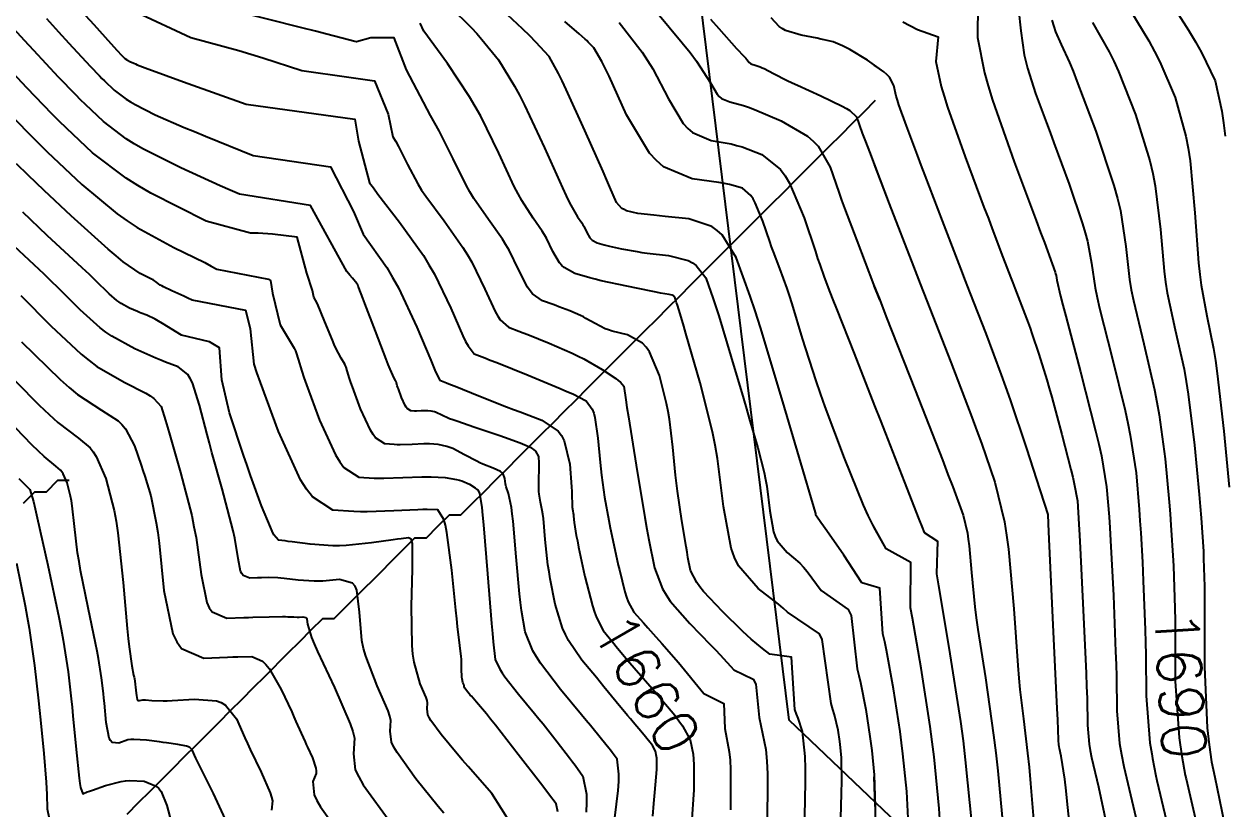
# Model space of a CAD drawing. Header units: metres. Extents: x 837475 to 838479, y 1189012 to 1191015.
# Drawn here: x 837751.1 to 837855.4, y 1190494.5 to 1190562.6 of the extents above; entities that cross this region are included whole.
import ezdxf

# ---------------------------------------------------------------- set-up
doc = ezdxf.new("R2010")
doc.units = ezdxf.units.M
doc.header["$LTSCALE"] = 0.3
for name, color, linetype in [('CORREDORVIA', 70, 'Continuous'), ('COTAS 10', 1, 'Continuous'), ('COTAS INT', 252, 'Continuous'), ('DRENAJE', 5, 'Continuous')]:
    doc.layers.add(name, color=color, linetype=linetype)
doc.styles.get("Standard").update_dxf_attribs({"font": 'simplex.shx'})

msp = doc.modelspace()

# ---------------------------------------------------------------- linework, layer by layer
at = {"layer": 'CORREDORVIA'}
msp.add_lwpolyline([(838157.03, 1190996.19), (838237.17, 1190821.34), (838237, 1190602.88), (838240.03, 1190437.2), (838223.54, 1190366.27), (838212.2, 1190288.92), (838221.4, 1189997.88), (837954.54, 1189509.17), (837751.16, 1189231.38), (837593.19, 1189234.4), (837744.49, 1189686.61), (837750.28, 1189933.97), (837723.62, 1190051.52), (837726.09, 1190134.48), (837885.38, 1190229.43), (837983.18, 1190344.12), (837817.55, 1190502.19), (837798.03, 1190660.17), (837963.57, 1190795.98), (837910.68, 1191000.96)], close=True, dxfattribs=at)
at = {"layer": 'COTAS 10'}
for points in [[(837788.08, 1190564.14), (837789.95, 1190562.29), (837790.42, 1190561.79), (837790.87, 1190561.28), (837792.3, 1190559.49), (837793.69, 1190557.23), (837794.12, 1190556.44), (837794.56, 1190555.58), (837796.29, 1190551.87), (837797.86, 1190548.4), (837798.19, 1190547.69), (837798.48, 1190547.1), (837799.17, 1190545.86), (837799.54, 1190545.34), (837799.63, 1190545.19), (837799.71, 1190545.05), (837799.97, 1190544.51), (837800.24, 1190544.05), (837800.33, 1190543.95), (837800.44, 1190543.86), (837800.86, 1190543.62), (837801.48, 1190543.44), (837801.7, 1190543.38), (837801.94, 1190543.32), (837802.99, 1190543.1), (837804.33, 1190542.86), (837804.76, 1190542.79), (837805.22, 1190542.73), (837807.06, 1190542.51), (837808.78, 1190542.08), (837809.15, 1190541.89), (837809.47, 1190541.66), (837810.29, 1190540.58), (837810.95, 1190538.76), (837811.17, 1190538.06), (837811.42, 1190537.28), (837812.48, 1190533.77), (837813.57, 1190530.09), (837813.83, 1190529.2), (837814.08, 1190528.37), (837814.82, 1190525.83), (837815.37, 1190523.67), (837815.49, 1190523.08), (837815.59, 1190522.49), (837815.85, 1190520.36), (837816.18, 1190518.53), (837816.33, 1190518.11), (837816.51, 1190517.74), (837817.37, 1190516.74), (837818.45, 1190515.8), (837818.77, 1190515.46), (837819.09, 1190515.08), (837820.33, 1190513.44), (837822.65, 1190511.79), (837822.91, 1190511.26), (837823.43, 1190506.64), (837823.58, 1190506.05), (837823.73, 1190505.44), (837824.19, 1190503.11), (837824.55, 1190500.76), (837824.64, 1190500.14), (837824.71, 1190499.53), (837824.92, 1190497.44), (837825.01, 1190494.69), (837825.01, 1190493.66)], [(837753.07, 1190563.09), (837754.12, 1190561.93), (837755.01, 1190560.95), (837756.86, 1190558.94), (837757.66, 1190558.11), (837757.88, 1190557.89), (837758.11, 1190557.67), (837758.94, 1190556.88), (837759.99, 1190556.09), (837760.36, 1190555.85), (837760.77, 1190555.62), (837762.51, 1190554.74), (837765.01, 1190553.64), (837765.9, 1190553.27), (837766.86, 1190552.88), (837771.01, 1190551.21), (837777.71, 1190550.2), (837779.71, 1190546.35), (837780.57, 1190544.38), (837782.6, 1190541.47), (837783.11, 1190540.61), (837783.61, 1190539.72), (837785.21, 1190536.3), (837786.42, 1190533.42), (837786.65, 1190532.86), (837786.85, 1190532.42), (837787.22, 1190531.69), (837787.8, 1190531.46), (837788.13, 1190531.32), (837788.53, 1190531.16), (837790.6, 1190530.33), (837792.99, 1190529.39), (837793.6, 1190529.15), (837794.18, 1190528.93), (837796.06, 1190528.23), (837797.48, 1190527.27), (837797.77, 1190526.88), (837798.01, 1190526.44), (837798.49, 1190524.41), (837798.63, 1190522.44), (837798.66, 1190522.03), (837798.68, 1190521.68), (837798.71, 1190520.93), (837798.71, 1190520.62), (837798.72, 1190520.55), (837798.72, 1190520.5), (837798.76, 1190520.34), (837798.8, 1190520.12), (837798.82, 1190520.02), (837798.83, 1190519.9), (837798.88, 1190519.34), (837799.05, 1190518.21), (837799.15, 1190517.74), (837799.25, 1190517.19), (837799.78, 1190514.76), (837799.81, 1190514.64), (837800.46, 1190512.09), (837800.63, 1190511.55), (837800.8, 1190511.08), (837801.38, 1190509.95), (837801.91, 1190509.31), (837802.05, 1190509.14), (837802.19, 1190508.98), (837802.64, 1190508.42), (837803.39, 1190507.53), (837803.72, 1190507.15), (837804.09, 1190506.72), (837805.85, 1190504.7), (837807.6, 1190502.6), (837807.96, 1190502.11), (837808.27, 1190501.68), (837808.94, 1190500.46), (837809.19, 1190499.23), (837809.22, 1190498.79), (837809.25, 1190498.3), (837809.25, 1190496.14), (837809.07, 1190493.17)], [(837810.72, 1190563.03), (837811.42, 1190562.23), (837812.98, 1190560.48), (837813.64, 1190559.79), (837813.77, 1190559.65), (837813.87, 1190559.52), (837814.08, 1190559.27), (837814.19, 1190559.17), (837814.24, 1190559.15), (837814.3, 1190559.12), (837814.58, 1190559.05), (837815.03, 1190558.9), (837815.2, 1190558.82), (837815.38, 1190558.74), (837816.19, 1190558.32), (837817.37, 1190557.71), (837817.79, 1190557.51), (837818.26, 1190557.29), (837820.28, 1190556.38), (837822.14, 1190555.49), (837822.51, 1190555.28), (837822.81, 1190555.09), (837823.37, 1190554.56), (837823.89, 1190553.14), (837824.17, 1190552.4), (837824.51, 1190551.51), (837826.23, 1190547.01), (837828.32, 1190541.56), (837828.9, 1190540.07), (837829.48, 1190538.58), (837831.56, 1190533.27), (837833.41, 1190528.47), (837833.84, 1190527.3), (837834.24, 1190526.21), (837835.4, 1190522.84), (837836.22, 1190519.4), (837836.41, 1190518.25), (837836.58, 1190517.01), (837837.05, 1190511.85), (837837.39, 1190506.91), (837837.48, 1190505.82), (837837.57, 1190504.84), (837837.88, 1190502.28), (837838.24, 1190499.32), (837838.37, 1190498.09), (837838.5, 1190496.68), (837839.05, 1190490.08)], [(837840.34, 1190562.94), (837840.51, 1190562.4), (837840.67, 1190561.93), (837841.16, 1190560.82), (837841.87, 1190559.28), (837842.18, 1190558.53), (837842.52, 1190557.65), (837844.15, 1190553.3), (837845.72, 1190548.58), (837846.03, 1190547.45), (837846.29, 1190546.41), (837846.77, 1190543.3), (837847.09, 1190540.43), (837847.24, 1190539.54), (837847.42, 1190538.6), (837848.32, 1190534.85), (837849.26, 1190530.86), (837849.47, 1190529.77), (837849.67, 1190528.69), (837850.19, 1190524.85), (837850.53, 1190521.11), (837850.61, 1190520.1), (837850.68, 1190519.1), (837850.86, 1190516.05), (837850.89, 1190515.55), (837851.02, 1190511.9), (837851.04, 1190510.83), (837851.05, 1190509.73), (837851.05, 1190505.55), (837851.4, 1190500.63), (837851.63, 1190499.06), (837851.93, 1190497.4), (837852, 1190497.09)], [(837824.92, 1190550.42), (837826.23, 1190547.01)], [(837793.41, 1190493.15), (837791.73, 1190495.8), (837789.66, 1190498.14), (837789.17, 1190498.71), (837788.71, 1190499.25), (837787.33, 1190500.93), (837786.44, 1190502.16), (837786.29, 1190502.42), (837786.18, 1190502.65), (837786.12, 1190503.16), (837786.15, 1190503.67), (837786.1, 1190503.88), (837786.02, 1190504.13), (837785.5, 1190505.32), (837784.97, 1190507.2), (837784.88, 1190507.9), (837784.81, 1190508.67), (837784.76, 1190512.07), (837784.84, 1190515.28), (837784.85, 1190515.92), (837784.85, 1190516.46), (837784.83, 1190517.52), (837784.75, 1190517.83), (837784.72, 1190517.88), (837784.68, 1190517.93), (837784.49, 1190518), (837783.86, 1190517.93), (837783.55, 1190517.89), (837783.17, 1190517.83), (837781.29, 1190517.56), (837779.08, 1190517.35), (837778.49, 1190517.32), (837777.92, 1190517.32), (837775.95, 1190517.46), (837774.38, 1190517.66), (837774.05, 1190517.7), (837773.78, 1190517.74), (837773.2, 1190517.81), (837772.81, 1190518.28), (837772.66, 1190518.57), (837772.5, 1190518.93), (837771.74, 1190520.79), (837770.78, 1190523.43), (837770.48, 1190524.28), (837770.17, 1190525.19), (837768.95, 1190528.87), (837768.3, 1190531.72), (837768.08, 1190534.49), (837767.22, 1190535.02), (837764.79, 1190535.59), (837763.14, 1190536.61), (837762.79, 1190536.82), (837762.49, 1190536.99), (837761.77, 1190537.34), (837761.29, 1190537.52), (837761.13, 1190537.58), (837760.96, 1190537.65), (837760.27, 1190537.95), (837759.54, 1190538.35), (837759.35, 1190538.48), (837759.16, 1190538.62), (837758.52, 1190539.19), (837757.33, 1190540.35), (837756.79, 1190540.86), (837756.16, 1190541.45), (837753.13, 1190544.26), (837751.02, 1190546.27)], [(837768.61, 1190493.54), (837767.55, 1190495.81), (837766.43, 1190498.07), (837766.21, 1190498.52), (837766.03, 1190498.89), (837765.72, 1190499.6), (837765.5, 1190499.81), (837765.38, 1190499.86), (837765.23, 1190499.91), (837764.46, 1190500.06), (837763.47, 1190500.21), (837763.18, 1190500.25), (837762.88, 1190500.29), (837761.74, 1190500.45), (837760.65, 1190500.51), (837760.39, 1190500.49), (837760.13, 1190500.46), (837759.35, 1190500.19), (837758.76, 1190500.23), (837758.63, 1190500.4), (837758.52, 1190500.62), (837758.25, 1190501.98), (837758.09, 1190503.66), (837758.05, 1190504.09), (837758, 1190504.5), (837757.85, 1190505.85), (837757.58, 1190507.54), (837757.46, 1190508.17), (837757.33, 1190508.86), (837756.68, 1190511.94), (837756.03, 1190515.17), (837755.89, 1190515.96), (837755.77, 1190516.7), (837755.49, 1190519), (837755.3, 1190520.79), (837755.23, 1190521.22), (837755.16, 1190521.61), (837754.86, 1190522.77), (837754.51, 1190523.57), (837754.4, 1190523.74), (837754.29, 1190523.89), (837753.87, 1190524.24), (837752.85, 1190525.08), (837752.37, 1190525.54), (837751.8, 1190526.09), (837749.01, 1190528.93)], [(837825.01, 1190494.69), (837824.92, 1190497.27)], [(837852, 1190497.09), (837853.48, 1190490.69)]]:
    msp.add_lwpolyline(points, dxfattribs=at)
at = {"layer": 'COTAS INT'}
for points in [[(837849.33, 1190566.59), (837852.2, 1190562.09), (837852.8, 1190561.07), (837853.32, 1190560.15), (837854.52, 1190557.68), (837855.11, 1190555.05), (837855.25, 1190554.03), (837855.38, 1190552.88)], [(837754.67, 1190565.33), (837757.18, 1190562.57), (837758.65, 1190560.93), (837758.94, 1190560.61), (837759.18, 1190560.34), (837759.61, 1190559.87), (837759.71, 1190559.77), (837759.77, 1190559.71), (837759.87, 1190559.62), (837760, 1190559.52), (837760.04, 1190559.49), (837760.09, 1190559.46), (837760.31, 1190559.35), (837760.66, 1190559.2), (837760.79, 1190559.15), (837760.94, 1190559.08), (837761.63, 1190558.81), (837763.46, 1190558.14), (837764.33, 1190557.82), (837765.36, 1190557.45), (837770.41, 1190555.65), (837779.84, 1190554.36), (837780.16, 1190552.44), (837781.12, 1190548.83), (837781.44, 1190548.38), (837781.83, 1190547.85), (837783.71, 1190545.41), (837785.78, 1190542.52), (837786.27, 1190541.71), (837786.74, 1190540.9), (837788.17, 1190537.95), (837789.22, 1190535.53), (837789.45, 1190535.06), (837789.66, 1190534.67), (837790.19, 1190533.99), (837791.13, 1190533.62), (837791.59, 1190533.44), (837792.15, 1190533.22), (837794.88, 1190532.13), (837797.67, 1190530.98), (837798.25, 1190530.72), (837798.76, 1190530.5), (837799.91, 1190529.91), (837800.45, 1190529.17), (837800.57, 1190528.84), (837800.67, 1190528.46), (837800.93, 1190526.65), (837801.12, 1190524.55), (837801.19, 1190524), (837801.25, 1190523.45), (837801.52, 1190521.53), (837801.88, 1190519.5), (837802.01, 1190518.88), (837802.14, 1190518.22), (837802.7, 1190515.63), (837802.8, 1190515.24), (837803.28, 1190513.32), (837803.43, 1190512.84), (837803.57, 1190512.44), (837804.04, 1190511.55), (837804.89, 1190510.62), (837805.28, 1190510.19), (837805.73, 1190509.68), (837806.49, 1190508.82), (837807.92, 1190507.19), (837810.12, 1190504.49), (837811.87, 1190503.63), (837811.94, 1190501.44), (837812.34, 1190499.43), (837812.41, 1190498.7), (837812.45, 1190497.9), (837812.44, 1190494.38)], [(837823.84, 1190514.11), (837822.28, 1190516.49), (837820.81, 1190518.62), (837820.53, 1190519.02), (837820.3, 1190519.35), (837819.91, 1190519.89), (837819.88, 1190519.92), (837819.88, 1190519.94), (837819.87, 1190519.95), (837819.86, 1190520.01), (837819.85, 1190520.08), (837819.84, 1190520.12), (837819.83, 1190520.2), (837816.99, 1190529.8), (837815.04, 1190536.26), (837814.58, 1190537.7), (837814.16, 1190538.98), (837812.95, 1190542.35), (837811.73, 1190544.3), (837811.3, 1190544.7), (837810.83, 1190545.02), (837808.82, 1190545.69), (837806.76, 1190545.91), (837806.27, 1190545.97), (837805.8, 1190546.02), (837804.41, 1190546.17), (837803.41, 1190546.4), (837803.2, 1190546.5), (837803.01, 1190546.61), (837802.56, 1190547.13), (837801.97, 1190548.45), (837801.7, 1190549.07), (837801.38, 1190549.81), (837799.81, 1190553.36), (837798.19, 1190556.94), (837797.84, 1190557.69), (837797.52, 1190558.33), (837796.71, 1190559.78), (837795.56, 1190561.05), (837795.02, 1190561.58), (837794.4, 1190562.2), (837791.36, 1190565.05)], [(837805, 1190564.91), (837808.26, 1190560.99), (837808.93, 1190560.14), (837809.49, 1190559.39), (837810.7, 1190557.52), (837811.29, 1190556.52), (837811.47, 1190556.33), (837811.66, 1190556.16), (837812.4, 1190555.85), (837813.57, 1190555.55), (837814.02, 1190555.39), (837814.53, 1190555.19), (837816.85, 1190554.22), (837819.14, 1190552.88), (837819.63, 1190552.45), (837820.06, 1190552), (837821.11, 1190550.18), (837821.85, 1190548), (837822.09, 1190547.32), (837822.35, 1190546.62), (837823.4, 1190543.82), (837824.87, 1190540.01), (837825.4, 1190538.66), (837825.97, 1190537.19), (837828.48, 1190530.82), (837830.84, 1190524.77), (837831.32, 1190523.51), (837831.74, 1190522.42), (837832.63, 1190519.96), (837833.01, 1190518.4), (837833.09, 1190517.88), (837833.17, 1190517.32), (837833.38, 1190514.99), (837833.66, 1190512.02), (837833.78, 1190511.06), (837833.91, 1190510.04), (837834.57, 1190505.85), (837835.29, 1190500.87), (837835.48, 1190499.35), (837835.65, 1190497.77), (837836.22, 1190491.55)], [(837833.92, 1190564.37), (837833.89, 1190561.45), (837834.5, 1190558.36), (837834.81, 1190557.24), (837835.19, 1190556.01), (837837.07, 1190550.64), (837838.97, 1190545.56), (837839.36, 1190544.52), (837839.69, 1190543.65), (837840.38, 1190541.8), (837840.62, 1190541.08), (837840.67, 1190540.92), (837840.71, 1190540.78), (837840.78, 1190540.38), (837841.1, 1190538.98), (837841.3, 1190538.2), (837841.55, 1190537.25), (837842.83, 1190532.43), (837844.14, 1190527.29), (837844.41, 1190526.14), (837844.64, 1190525.12), (837845.1, 1190522.43), (837845.31, 1190519.83), (837845.37, 1190518.86), (837845.43, 1190517.78), (837845.68, 1190513), (837845.88, 1190508.14), (837845.92, 1190507.01), (837845.95, 1190505.97), (837845.98, 1190503), (837846.22, 1190500.15), (837846.38, 1190499.19), (837846.58, 1190498.14), (837847.62, 1190493.73)], [(837846.61, 1190564.67), (837848.76, 1190561.15), (837849.26, 1190560.22), (837849.72, 1190559.32), (837851.06, 1190556.22), (837851.98, 1190552.89), (837852.18, 1190551.83), (837852.35, 1190550.72), (837852.76, 1190546.22), (837853.07, 1190541.89), (837853.18, 1190540.87), (837853.3, 1190539.94), (837853.81, 1190537.27), (837854.38, 1190534.44), (837854.54, 1190533.41), (837854.7, 1190532.27), (837855.28, 1190527.27), (837855.75, 1190522.4)], [(837760.87, 1190563.64), (837765.6, 1190561.43), (837769.75, 1190560.31), (837770.81, 1190560), (837771.84, 1190559.69), (837775.24, 1190558.57), (837779.31, 1190557.99), (837781.55, 1190557.67), (837782.72, 1190554.79), (837783.13, 1190552.83), (837783.39, 1190552.41), (837783.63, 1190551.98), (837784.4, 1190550.43), (837785.3, 1190548.73), (837785.63, 1190548.2), (837785.99, 1190547.66), (837787.58, 1190545.52), (837789.22, 1190543.22), (837789.61, 1190542.58), (837789.98, 1190541.94), (837791.12, 1190539.59), (837792.02, 1190537.65), (837792.25, 1190537.25), (837792.46, 1190536.93), (837793.16, 1190536.29), (837794.08, 1190535.95), (837794.45, 1190535.81), (837794.85, 1190535.65), (837796.69, 1190534.91), (837798.7, 1190534.04), (837799.21, 1190533.79), (837799.7, 1190533.54), (837801.3, 1190532.62), (837802.48, 1190531.83), (837802.7, 1190531.66), (837802.89, 1190531.52), (837803.19, 1190531.18), (837803.36, 1190530), (837803.46, 1190529.33), (837803.59, 1190528.51), (837804.27, 1190524.3), (837805.01, 1190519.77), (837805.19, 1190518.76), (837805.35, 1190517.84), (837805.84, 1190515.4), (837806.55, 1190513.57), (837806.86, 1190513.05), (837807.22, 1190512.52), (837808.91, 1190510.56), (837810.71, 1190508.72), (837811.14, 1190508.28), (837811.54, 1190507.85), (837812.73, 1190506.55), (837814.4, 1190505.74), (837814.64, 1190505.31), (837814.94, 1190502.41), (837815.5, 1190499.63), (837815.59, 1190498.62), (837815.65, 1190497.51), (837815.63, 1190492.63)], [(837818.83, 1190490.87), (837818.96, 1190496.78), (837818.96, 1190497.99), (837818.94, 1190499.02), (837818.71, 1190501.2), (837818.31, 1190502.34), (837818.18, 1190502.71), (837818.04, 1190503.1), (837817.74, 1190507.64), (837815.85, 1190507.92), (837815.22, 1190508.39), (837814.25, 1190509.2), (837813.89, 1190509.52), (837813.49, 1190509.89), (837811.75, 1190511.6), (837810.11, 1190513.36), (837809.78, 1190513.76), (837809.51, 1190514.13), (837808.98, 1190515.16), (837808.75, 1190516.3), (837808.67, 1190516.75), (837808.59, 1190517.24), (837808.22, 1190519.49), (837807.85, 1190522.05), (837807.76, 1190522.75), (837807.68, 1190523.44), (837807.45, 1190525.89), (837807.15, 1190528.31), (837807.03, 1190528.98), (837806.9, 1190529.66), (837806.28, 1190532.1), (837805.42, 1190534.14), (837805.13, 1190534.55), (837804.81, 1190534.9), (837803.5, 1190535.62), (837802.18, 1190535.95), (837801.86, 1190536.05), (837801.57, 1190536.16), (837800.69, 1190536.6), (837799.9, 1190537.06), (837799.67, 1190537.18), (837799.43, 1190537.3), (837798.51, 1190537.7), (837797.55, 1190538.07), (837797.29, 1190538.17), (837797.04, 1190538.27), (837796.13, 1190538.59), (837795.27, 1190539.19), (837795.04, 1190539.45), (837794.82, 1190539.76), (837794.07, 1190541.23), (837793.23, 1190542.97), (837792.95, 1190543.45), (837792.66, 1190543.93), (837791.44, 1190545.64), (837790.16, 1190547.47), (837789.82, 1190548.03), (837789.49, 1190548.62), (837788.36, 1190550.91), (837787.16, 1190553.33), (837786.79, 1190554), (837786.39, 1190554.67), (837784.32, 1190558.63), (837783.26, 1190561.4), (837781.23, 1190561.4), (837779.97, 1190561.06), (837779.83, 1190561.09), (837779.28, 1190561.23), (837777.4, 1190561.73), (837776.42, 1190561.98), (837775.23, 1190562.29), (837769.28, 1190563.8)], [(837842.33, 1190488.95), (837841.71, 1190494.85), (837841.58, 1190496.04), (837841.46, 1190497.04), (837841.16, 1190499.04), (837841, 1190499.72), (837840.97, 1190499.88), (837840.95, 1190500.02), (837840.91, 1190500.46), (837840.85, 1190502.21), (837840.8, 1190503.19), (837840.75, 1190504.38), (837840.46, 1190510.46), (837840.08, 1190518.54), (837840.01, 1190520.01), (837840.01, 1190520.01), (837840.01, 1190520.02), (837840.01, 1190520.02), (837840.01, 1190520.03), (837839.72, 1190520.92), (837839.32, 1190522.16), (837838.16, 1190525.76), (837836.74, 1190530), (837836.36, 1190531.1), (837835.98, 1190532.16), (837834.64, 1190535.73), (837833.25, 1190539.27), (837832.85, 1190540.32), (837832.43, 1190541.4), (837830.84, 1190545.54), (837829.34, 1190549.45), (837828.99, 1190550.37), (837828.67, 1190551.23), (837827.71, 1190553.77), (837827.06, 1190555.59), (837826.93, 1190555.99), (837826.83, 1190556.35), (837826.63, 1190557.27), (837826.25, 1190557.99), (837826.02, 1190558.22), (837825.75, 1190558.47), (837824.33, 1190559.47), (837822.81, 1190560.39), (837822.47, 1190560.57), (837822.16, 1190560.73), (837821.35, 1190561.06), (837820.57, 1190561.24), (837820.29, 1190561.3), (837819.97, 1190561.37), (837818.58, 1190561.65), (837817.22, 1190562.06), (837816.92, 1190562.22), (837816.66, 1190562.39), (837815.99, 1190563.15)], [(837837.46, 1190563.86), (837837.65, 1190562.02), (837837.95, 1190559.95), (837838.08, 1190559.37), (837838.22, 1190558.77), (837838.93, 1190556.58), (837839.89, 1190554.02), (837840.19, 1190553.19), (837840.52, 1190552.31), (837841.84, 1190548.71), (837843.01, 1190545.26), (837843.24, 1190544.48), (837843.43, 1190543.77), (837843.78, 1190541.84), (837844.09, 1190539.71), (837844.27, 1190538.87), (837844.48, 1190537.93), (837845.57, 1190533.64), (837846.7, 1190529.07), (837846.94, 1190527.96), (837847.15, 1190526.91), (837847.65, 1190523.64), (837847.92, 1190520.47), (837847.99, 1190519.48), (837848.06, 1190518.44), (837848.2, 1190515.9), (837848.28, 1190514.28), (837848.45, 1190510.02), (837848.48, 1190508.92), (837848.5, 1190507.85), (837848.5, 1190507.83), (837848.52, 1190504.28), (837848.86, 1190500.22), (837849.02, 1190499.25), (837849.08, 1190498.84), (837849.36, 1190497.35), (837849.46, 1190496.94), (837850.85, 1190491.08)], [(837805.7, 1190493.83), (837805.8, 1190494.95), (837805.89, 1190495.89), (837806.05, 1190497.9), (837806.05, 1190498.14), (837806.06, 1190498.69), (837806.05, 1190498.87), (837806.03, 1190499.03), (837805.94, 1190499.49), (837805.69, 1190499.93), (837805.58, 1190500.09), (837805.45, 1190500.27), (837804.81, 1190501.04), (837803.99, 1190501.99), (837803.75, 1190502.28), (837803.5, 1190502.58), (837803.5, 1190502.58), (837802.53, 1190503.76), (837801.46, 1190505.08), (837801.14, 1190505.47), (837800.81, 1190505.87), (837799.54, 1190507.39), (837798.38, 1190509.09), (837798.11, 1190509.61), (837797.87, 1190510.15), (837797.21, 1190512.24), (837796.78, 1190514.45), (837796.69, 1190515.06), (837796.6, 1190515.67), (837796.37, 1190517.86), (837796.2, 1190519.68), (837796.16, 1190520.06), (837796.11, 1190520.38), (837795.96, 1190521.09), (837795.85, 1190521.61), (837795.83, 1190521.8), (837795.82, 1190522.02), (837795.81, 1190523.02), (837795.83, 1190524.04), (837795.83, 1190524.27), (837795.83, 1190524.49), (837795.8, 1190525.08), (837795.54, 1190525.53), (837795.38, 1190525.66), (837795.19, 1190525.78), (837794.19, 1190526.23), (837792.84, 1190526.71), (837792.43, 1190526.85), (837791.99, 1190527), (837790.26, 1190527.58), (837788.68, 1190528.12), (837788.34, 1190528.24), (837788.05, 1190528.35), (837787.34, 1190528.67), (837786.95, 1190528.87), (837786.85, 1190528.91), (837786.76, 1190528.95), (837786.47, 1190529.01), (837786.17, 1190529.03), (837786.08, 1190529.03), (837785.99, 1190529.03), (837785.6, 1190529.02), (837785.2, 1190529), (837785.1, 1190529), (837785.01, 1190529.01), (837784.69, 1190529.03), (837784.39, 1190529.23), (837784.3, 1190529.34), (837784.21, 1190529.48), (837783.89, 1190530.2), (837783.61, 1190530.93), (837783.56, 1190531.07), (837783.52, 1190531.2), (837783.45, 1190531.45), (837783.41, 1190531.58), (837783.39, 1190531.62), (837783.36, 1190531.67), (837783.24, 1190531.88), (837782.9, 1190532.65), (837782.74, 1190533.05), (837782.55, 1190533.53), (837781.62, 1190535.95), (837780.71, 1190538.34), (837780.53, 1190538.81), (837780.39, 1190539.19), (837780.13, 1190539.86), (837780.08, 1190539.97), (837780.07, 1190540), (837780.06, 1190540.02), (837780.01, 1190540.09), (837779.63, 1190540.54), (837779.41, 1190540.81), (837779.13, 1190541.14), (837775.99, 1190546.85), (837769.83, 1190547.83), (837769.01, 1190548.19), (837768.15, 1190548.56), (837764.72, 1190550.12), (837761.44, 1190551.78), (837760.68, 1190552.22), (837759.98, 1190552.65), (837758, 1190554.15), (837756.45, 1190555.62), (837756.03, 1190556.04), (837755.6, 1190556.46), (837754.1, 1190558), (837751.97, 1190560.3), (837751.15, 1190561.19), (837750.24, 1190562.2)], [(837821.88, 1190488.91), (837822.05, 1190494.69), (837822.08, 1190495.87), (837822.1, 1190496.86), (837822.09, 1190498.91), (837822, 1190499.8), (837821.97, 1190500.06), (837821.94, 1190500.32), (837821.78, 1190501.32), (837821.47, 1190502.65), (837821.34, 1190503.11), (837821.18, 1190503.62), (837820.39, 1190509.18), (837820.17, 1190509.66), (837817.38, 1190511.54), (837817.01, 1190511.89), (837816.61, 1190512.24), (837814.84, 1190513.6), (837813.15, 1190515.56), (837812.79, 1190516.29), (837812.49, 1190517.1), (837811.84, 1190520.72), (837811.33, 1190524.89), (837811.12, 1190526.05), (837810.89, 1190527.22), (837809.82, 1190531.46), (837808.56, 1190535.75), (837808.38, 1190536.38), (837807.98, 1190537.74), (837807.81, 1190538.3), (837807.77, 1190538.42), (837807.73, 1190538.53), (837807.63, 1190538.82), (837807.5, 1190539), (837807.44, 1190539.03), (837807.38, 1190539.06), (837807.11, 1190539.13), (837806.36, 1190539.26), (837805.99, 1190539.33), (837805.56, 1190539.42), (837803.46, 1190539.84), (837801.22, 1190540.33), (837800.7, 1190540.45), (837800.23, 1190540.57), (837798.92, 1190540.96), (837798.01, 1190541.47), (837797.8, 1190541.66), (837797.6, 1190541.88), (837797.02, 1190542.87), (837796.47, 1190544.01), (837796.29, 1190544.32), (837796.1, 1190544.63), (837795.31, 1190545.75), (837794.32, 1190547.28), (837794, 1190547.86), (837793.67, 1190548.51), (837792.33, 1190551.39), (837790.76, 1190554.6), (837790.29, 1190555.45), (837789.8, 1190556.29), (837787.88, 1190559.19), (837785.82, 1190561.99), (837785.5, 1190562.68)], [(837830.82, 1190490.34), (837830.57, 1190494.5), (837830.12, 1190498.99), (837829.96, 1190500.3), (837829.78, 1190501.63), (837829.01, 1190506.69), (837828.25, 1190511.04), (837828.08, 1190511.93), (837828.09, 1190515.85), (837825.96, 1190517.04), (837824.79, 1190519.14), (837824.41, 1190519.95), (837824, 1190520.85), (837822.33, 1190524.92), (837820.67, 1190529.38), (837820.26, 1190530.53), (837819.88, 1190531.64), (837818.71, 1190535.32), (837817.79, 1190538.33), (837817.57, 1190539.03), (837817.36, 1190539.65), (837816.72, 1190541.39), (837816.17, 1190542.83), (837816.01, 1190543.27), (837815.85, 1190543.73), (837815.24, 1190545.51), (837814.59, 1190547.1), (837814.41, 1190547.43), (837814.22, 1190547.72), (837813.49, 1190548.35), (837812.37, 1190548.68), (837811.92, 1190548.77), (837811.42, 1190548.85), (837809.13, 1190549.16), (837806.64, 1190550.2), (837806.01, 1190550.75), (837805.4, 1190551.41), (837803.43, 1190554.72), (837801.9, 1190558.08), (837801.56, 1190558.77), (837801.28, 1190559.35), (837800.57, 1190560.55), (837800.1, 1190561.05), (837799.97, 1190561.18), (837799.83, 1190561.31), (837799.31, 1190561.75), (837798.06, 1190562.84)], [(837802.78, 1190562.73), (837804.77, 1190560.17), (837805.25, 1190559.45), (837805.7, 1190558.73), (837807.06, 1190556.12), (837808.34, 1190553.97), (837808.74, 1190553.54), (837809.15, 1190553.18), (837810.77, 1190552.51), (837812.5, 1190552.2), (837812.97, 1190552.08), (837813.45, 1190551.94), (837815.17, 1190551.29), (837816.78, 1190549.98), (837817.19, 1190549.43), (837817.58, 1190548.79), (837818.84, 1190545.8), (837819.81, 1190542.85), (837820.01, 1190542.25), (837820.19, 1190541.73), (837820.57, 1190540.64), (837821.08, 1190539.32), (837821.34, 1190538.67), (837821.64, 1190537.89), (837823.17, 1190534.02), (837824.95, 1190529.47), (837825.43, 1190528.25), (837825.9, 1190527.06), (837827.51, 1190522.91), (837828.8, 1190519.64), (837829.05, 1190518.99), (837829.27, 1190518.46), (837830.42, 1190517.71), (837830.33, 1190514.87), (837830.5, 1190513.84), (837831.41, 1190508.48), (837832.4, 1190502.07), (837832.63, 1190500.38), (837832.83, 1190498.72), (837833.4, 1190493.02)], [(837827.4, 1190562.81), (837828.69, 1190562.15), (837830.48, 1190561.5), (837830.26, 1190559.36), (837830.73, 1190557.18), (837830.98, 1190556.34), (837831.28, 1190555.39), (837832.81, 1190551.08), (837834.45, 1190546.71), (837834.83, 1190545.72), (837835.17, 1190544.82), (837836.1, 1190542.36), (837836.78, 1190540.59), (837836.96, 1190540.14), (837837.13, 1190539.69), (837837.72, 1190538.18), (837838.29, 1190536.67), (837838.45, 1190536.21), (837838.61, 1190535.75), (837839.22, 1190533.94), (837839.9, 1190531.72), (837840.11, 1190530.99), (837840.33, 1190530.21), (837841.22, 1190526.98), (837842, 1190523.93), (837842.16, 1190523.26), (837842.29, 1190522.68), (837842.56, 1190521.22), (837842.69, 1190519.18), (837842.75, 1190518.24), (837842.81, 1190517.13), (837843.07, 1190511.73), (837843.32, 1190506.26), (837843.36, 1190505.1), (837843.4, 1190504.09), (837843.45, 1190501.73), (837843.58, 1190500.09), (837843.68, 1190499.53), (837843.79, 1190498.93), (837844.39, 1190496.39), (837845.09, 1190493.11)], [(837843.88, 1190562.74), (837845.32, 1190560.21), (837845.72, 1190559.38), (837846.12, 1190558.48), (837847.61, 1190554.76), (837848.85, 1190550.73), (837849.11, 1190549.64), (837849.32, 1190548.56), (837849.77, 1190544.76), (837850.08, 1190541.16), (837850.21, 1190540.21), (837850.36, 1190539.27), (837851.06, 1190536.06), (837851.82, 1190532.65), (837852.01, 1190531.59), (837852.18, 1190530.48), (837852.73, 1190526.06), (837853.14, 1190521.76), (837853.23, 1190520.72), (837853.31, 1190519.75), (837853.5, 1190516.82), (837853.52, 1190516.21), (837853.58, 1190513.78), (837853.59, 1190512.74), (837853.6, 1190511.61), (837853.59, 1190506.82), (837853.82, 1190501.5), (837853.99, 1190500.03), (837854.2, 1190498.57), (837854.48, 1190497.24), (837855.31, 1190493.3)], [(837802.24, 1190492.28), (837802.69, 1190496.07), (837802.74, 1190496.84), (837802.76, 1190497.49), (837802.6, 1190498.8), (837802.18, 1190499.38), (837802.04, 1190499.56), (837801.89, 1190499.75), (837801.26, 1190500.54), (837800.3, 1190501.72), (837799.93, 1190502.16), (837799.52, 1190502.65), (837797.7, 1190504.83), (837795.96, 1190507.11), (837795.6, 1190507.67), (837795.29, 1190508.2), (837794.62, 1190509.84), (837794.31, 1190511.71), (837794.22, 1190512.38), (837794.14, 1190513.13), (837793.85, 1190516.37), (837793.57, 1190519.46), (837793.5, 1190520.1), (837793.43, 1190520.65), (837793.17, 1190521.85), (837792.97, 1190522.42), (837792.93, 1190522.56), (837792.9, 1190522.7), (837792.86, 1190523.17), (837792.71, 1190523.56), (837792.61, 1190523.66), (837792.49, 1190523.76), (837791.83, 1190524.06), (837790.95, 1190524.4), (837790.69, 1190524.52), (837790.42, 1190524.65), (837789.36, 1190525.22), (837788.33, 1190525.75), (837788.07, 1190525.85), (837787.83, 1190525.94), (837787.07, 1190526.12), (837786.31, 1190526.16), (837786.07, 1190526.17), (837785.82, 1190526.16), (837784.8, 1190526.12), (837783.77, 1190526.09), (837783.51, 1190526.09), (837783.26, 1190526.1), (837782.43, 1190526.16), (837781.64, 1190526.68), (837781.42, 1190526.97), (837781.19, 1190527.34), (837780.33, 1190529.21), (837779.62, 1190531.12), (837779.48, 1190531.5), (837779.37, 1190531.83), (837779.18, 1190532.49), (837779.08, 1190532.82), (837779.03, 1190532.94), (837778.96, 1190533.07), (837778.64, 1190533.61), (837778.18, 1190534.48), (837778.03, 1190534.8), (837777.88, 1190535.16), (837777.23, 1190536.77), (837776.58, 1190538.32), (837776.42, 1190538.64), (837776.27, 1190538.91), (837776.16, 1190539.49), (837775.66, 1190540.98), (837774.83, 1190544.12), (837772.68, 1190544.37), (837771.44, 1190544.45), (837770.78, 1190544.45), (837766.92, 1190545.5), (837762.11, 1190547.94), (837761, 1190548.58), (837759.97, 1190549.22), (837757.06, 1190551.42), (837754.79, 1190553.58), (837754.17, 1190554.19), (837753.55, 1190554.8), (837751.35, 1190557.06), (837748.94, 1190559.64)], [(837825.75, 1190558.47), (837824.92, 1190559.05)], [(837748.59, 1190556.13), (837751.5, 1190553.15), (837752.31, 1190552.33), (837753.13, 1190551.53), (837756.13, 1190548.69), (837759.2, 1190546.14), (837760.06, 1190545.53), (837760.93, 1190544.95), (837764.11, 1190543.21), (837766.8, 1190541.9), (837767.37, 1190541.6), (837767.85, 1190541.32), (837772.34, 1190540.45), (837772.5, 1190540.36), (837772.68, 1190539.24), (837773.34, 1190536.51), (837774.04, 1190535.34), (837774.56, 1190534.46), (837774.67, 1190534.25), (837774.75, 1190534.06), (837774.91, 1190533.53), (837775.23, 1190532.46), (837775.41, 1190531.93), (837775.63, 1190531.3), (837776.78, 1190528.22), (837778.16, 1190525.2), (837778.53, 1190524.6), (837778.89, 1190524.12), (837780.17, 1190523.28), (837781.51, 1190523.19), (837781.92, 1190523.18), (837782.34, 1190523.18), (837784.01, 1190523.23), (837785.65, 1190523.29), (837786.06, 1190523.3), (837786.45, 1190523.29), (837787.67, 1190523.23), (837788.67, 1190523.07), (837788.91, 1190523.02), (837789.13, 1190522.95), (837789.8, 1190522.67), (837790.28, 1190522.36), (837790.38, 1190522.27), (837790.47, 1190522.19), (837790.67, 1190521.89), (837790.85, 1190520.64), (837790.92, 1190519.96), (837790.99, 1190519.12), (837791.34, 1190514.89), (837791.69, 1190510.58), (837791.77, 1190509.71), (837791.84, 1190508.97), (837792.03, 1190507.44), (837792.43, 1190506.59), (837792.62, 1190506.28), (837792.86, 1190505.94), (837794.05, 1190504.43), (837795.44, 1190502.75), (837795.81, 1190502.3), (837796.17, 1190501.86), (837797.41, 1190500.29), (837798.47, 1190498.9), (837798.72, 1190498.57), (837798.95, 1190498.26), (837799.63, 1190497.32), (837799.95, 1190495.74), (837799.95, 1190495.02), (837799.92, 1190494.19)], [(837797.45, 1190494.23), (837797.32, 1190494.92), (837796.66, 1190495.78), (837796.34, 1190496.21), (837795.95, 1190496.71), (837794.02, 1190499.2), (837792.04, 1190501.73), (837791.62, 1190502.26), (837791.25, 1190502.72), (837790.39, 1190503.75), (837789.95, 1190504.25), (837789.85, 1190504.36), (837789.76, 1190504.46), (837789.52, 1190504.76), (837789.37, 1190504.96), (837789.35, 1190505), (837789.33, 1190505.04), (837789.32, 1190505.12), (837789.33, 1190505.2), (837789.32, 1190505.23), (837789.31, 1190505.27), (837789.22, 1190505.46), (837789.14, 1190505.76), (837789.12, 1190505.88), (837789.11, 1190506), (837789.1, 1190506.54), (837789.09, 1190507.25), (837789.08, 1190507.47), (837789.06, 1190507.71), (837788.95, 1190508.67), (837788.76, 1190510.31), (837788.69, 1190510.97), (837788.61, 1190511.72), (837788.25, 1190515.2), (837787.82, 1190518.47), (837787.69, 1190519.1), (837787.56, 1190519.61), (837787.04, 1190520.45), (837786.12, 1190520.47), (837785.74, 1190520.46), (837785.29, 1190520.45), (837783.22, 1190520.34), (837780.91, 1190520.27), (837780.33, 1190520.27), (837779.76, 1190520.28), (837777.91, 1190520.41), (837776.15, 1190521.57), (837775.64, 1190522.24), (837775.13, 1190523.05), (837773.22, 1190527.24), (837771.64, 1190531.49), (837771.33, 1190532.36), (837771.08, 1190533.08), (837770.79, 1190536.14), (837770.36, 1190537.75), (837765.71, 1190538.63), (837765.33, 1190538.81), (837764.98, 1190538.98), (837763.94, 1190539.45), (837763.23, 1190539.79), (837763.08, 1190539.87), (837762.94, 1190539.95), (837762.64, 1190540.16), (837762.32, 1190540.39), (837762.18, 1190540.47), (837762.01, 1190540.56), (837761.21, 1190540.95), (837759.71, 1190541.98), (837759.1, 1190542.48), (837758.41, 1190543.07), (837755.2, 1190545.95), (837752.87, 1190548.16), (837751.47, 1190549.49), (837750.45, 1190550.48)], [(837787.56, 1190494.1), (837787.08, 1190494.67), (837785.14, 1190497.09), (837783.51, 1190499.37), (837783.23, 1190499.84), (837783.02, 1190500.26), (837782.91, 1190501.21), (837782.97, 1190502.14), (837782.87, 1190502.53), (837782.73, 1190503), (837781.78, 1190505.17), (837780.78, 1190507.72), (837780.59, 1190508.41), (837780.45, 1190509.1), (837780.25, 1190511.56), (837780.02, 1190513.47), (837779.86, 1190513.81), (837779.64, 1190514.08), (837778.49, 1190514.38), (837777.06, 1190514.25), (837776.67, 1190514.24), (837776.29, 1190514.24), (837774.91, 1190514.34), (837773.69, 1190514.48), (837773.41, 1190514.5), (837773.15, 1190514.52), (837772.38, 1190514.55), (837771.74, 1190514.53), (837771.56, 1190514.52), (837771.38, 1190514.52), (837770.71, 1190514.49), (837770.14, 1190514.74), (837770.03, 1190514.91), (837769.92, 1190515.11), (837769.7, 1190516.21), (837769.41, 1190517.98), (837769.28, 1190518.6), (837769.11, 1190519.29), (837768.31, 1190522.26), (837767.42, 1190525.42), (837767.21, 1190526.22), (837767, 1190526.99), (837766.36, 1190529.53), (837765.73, 1190531.46), (837765.54, 1190531.85), (837765.33, 1190532.18), (837764.51, 1190532.86), (837763.39, 1190533.27), (837763, 1190533.43), (837762.57, 1190533.61), (837760.74, 1190534.42), (837758.75, 1190535.5), (837758.23, 1190535.86), (837757.72, 1190536.24), (837755.98, 1190537.8), (837754.09, 1190539.7), (837753.48, 1190540.28), (837752.85, 1190540.9), (837750.25, 1190543.33)], [(837825.4, 1190538.66), (837824.92, 1190539.87)], [(837750.85, 1190539.04), (837753.43, 1190536.42), (837756.07, 1190533.95), (837756.77, 1190533.4), (837757.45, 1190532.89), (837759.82, 1190531.51), (837761.7, 1190530.56), (837762.08, 1190530.33), (837762.39, 1190530.11), (837763.01, 1190529.42), (837763.4, 1190528.18), (837763.57, 1190527.6), (837763.77, 1190526.93), (837764.71, 1190523.68), (837765.67, 1190519.94), (837765.87, 1190518.97), (837766.05, 1190518.02), (837766.48, 1190514.82), (837766.98, 1190512.39), (837767.2, 1190511.94), (837767.46, 1190511.57), (837768.72, 1190511.03), (837770.19, 1190511.08), (837770.6, 1190511.1), (837770.99, 1190511.11), (837772.39, 1190511.15), (837773.55, 1190511.17), (837773.8, 1190511.17), (837774.02, 1190511.16), (837774.53, 1190511.14), (837774.84, 1190511.12), (837774.93, 1190511.11), (837775.01, 1190511.12), (837775.33, 1190511.15), (837775.59, 1190511.08), (837775.64, 1190511.02), (837775.68, 1190510.94), (837775.73, 1190510.51), (837776.08, 1190509.34), (837776.31, 1190508.79), (837776.59, 1190508.15), (837778.07, 1190505.02), (837779.44, 1190501.85), (837779.65, 1190501.19), (837779.79, 1190500.6), (837779.71, 1190499.25), (837779.87, 1190497.87), (837780.17, 1190497.27), (837780.57, 1190496.57), (837782.96, 1190493.26)], [(837750.89, 1190535.02), (837754.25, 1190531.74), (837755.03, 1190531.05), (837755.76, 1190530.46), (837757.84, 1190529.08), (837759.29, 1190528.15), (837759.62, 1190527.83), (837759.92, 1190527.48), (837760.72, 1190526), (837761.29, 1190524.32), (837761.44, 1190523.85), (837761.59, 1190523.37), (837762.11, 1190521.65), (837762.59, 1190519.32), (837762.72, 1190518.48), (837762.84, 1190517.54), (837763.26, 1190513.43), (837764.03, 1190509.67), (837764.38, 1190508.97), (837764.78, 1190508.4), (837766.72, 1190507.56), (837768.77, 1190507.64), (837769.24, 1190507.66), (837769.67, 1190507.68), (837770.88, 1190507.71), (837771.83, 1190507.29), (837772.11, 1190507.01), (837772.39, 1190506.67), (837773.43, 1190504.85), (837774.35, 1190502.9), (837774.55, 1190502.46), (837774.72, 1190502.07), (837775.17, 1190501.06), (837775.51, 1190500.29), (837775.61, 1190500.06), (837775.72, 1190499.83), (837776.17, 1190498.92), (837776.46, 1190498.01), (837776.48, 1190497.78), (837776.47, 1190497.56), (837776.18, 1190496.85), (837776.29, 1190495.7), (837776.53, 1190495.21), (837776.85, 1190494.64), (837778.79, 1190491.94)], [(837748.34, 1190533.64), (837752.43, 1190529.53), (837753.3, 1190528.71), (837754.06, 1190528.02), (837755.85, 1190526.66), (837756.86, 1190525.83), (837757.12, 1190525.48), (837757.37, 1190525.07), (837758.22, 1190523.15), (837758.94, 1190520.39), (837759.11, 1190519.45), (837759.27, 1190518.43), (837759.73, 1190514.14), (837760.07, 1190510.12), (837760.15, 1190509.28), (837760.23, 1190508.55), (837760.46, 1190506.89), (837760.63, 1190506.09), (837760.67, 1190505.92), (837760.7, 1190505.76), (837760.76, 1190505.32), (837760.8, 1190504.98), (837760.81, 1190504.87), (837760.83, 1190504.76), (837760.87, 1190504.33), (837760.94, 1190503.98), (837760.96, 1190503.92), (837761, 1190503.88), (837761.15, 1190503.87), (837761.42, 1190503.93), (837761.53, 1190503.93), (837761.65, 1190503.93), (837762.21, 1190503.88), (837763.18, 1190503.84), (837763.55, 1190503.85), (837763.97, 1190503.87), (837765.9, 1190504.01), (837767.81, 1190503.86), (837768.23, 1190503.7), (837768.61, 1190503.49), (837769.56, 1190502.29), (837770.28, 1190500.64), (837770.51, 1190500.14), (837770.75, 1190499.63), (837771.71, 1190497.65), (837772.48, 1190495.88), (837772.6, 1190495.5), (837772.68, 1190495.17), (837772.6, 1190494.37)], [(837824.92, 1190529.55), (837824.95, 1190529.47)], [(837750.65, 1190523.16), (837751.62, 1190522.21), (837751.93, 1190521.16), (837752.09, 1190520.52), (837752.27, 1190519.73), (837753.19, 1190515.64), (837754.13, 1190511.13), (837754.34, 1190510.08), (837754.51, 1190509.12), (837754.94, 1190506.38), (837755.2, 1190504.02), (837755.28, 1190503.31), (837755.36, 1190502.56), (837755.64, 1190499.64), (837755.9, 1190497.15), (837755.96, 1190496.69), (837756.02, 1190496.32), (837756.21, 1190495.78), (837756.61, 1190495.94), (837756.81, 1190496.02), (837757.05, 1190496.1), (837758.2, 1190496.5), (837759.56, 1190496.85), (837759.93, 1190496.9), (837760.29, 1190496.93), (837761.55, 1190496.88), (837762.6, 1190496.45), (837762.83, 1190496.24), (837763.03, 1190495.99), (837763.52, 1190494.78), (837763.9, 1190493.35)], [(837825.96, 1190517.04), (837824.92, 1190518.89)], [(837750.47, 1190515.82), (837751.22, 1190512.09), (837751.4, 1190511.12), (837751.56, 1190510.16), (837752.03, 1190506.91), (837752.38, 1190503.85), (837752.47, 1190503.02), (837752.55, 1190502.2), (837752.84, 1190499.28), (837753.04, 1190496.8), (837753.08, 1190496.25), (837753.1, 1190495.75), (837753.12, 1190494.48), (837753.31, 1190493.63)], [(837827.92, 1190492.51), (837827.74, 1190495.97), (837827.42, 1190499.26), (837827.3, 1190500.22), (837827.17, 1190501.2), (837826.6, 1190504.9), (837825.99, 1190508.24), (837825.83, 1190508.99), (837825.68, 1190509.66), (837825.42, 1190513.64), (837823.84, 1190514.11)]]:
    msp.add_lwpolyline(points, dxfattribs=at)
at = {"layer": 'DRENAJE'}
for points in [[(837825.01, 1190555.97, 0), (837824.01, 1190554.97, 0), (837823.01, 1190553.97, 0), (837822.01, 1190552.97, 0), (837821.01, 1190551.97, 0), (837819.01, 1190549.97, 0), (837818.01, 1190548.97, 0), (837817.01, 1190547.97, 0), (837816.01, 1190546.97, 0), (837812.01, 1190542.97, 0), (837811.01, 1190541.97, 0), (837810.01, 1190540.97, 0), (837809.01, 1190539.97, 0), (837808.01, 1190538.97, 0), (837807.01, 1190537.97, 0), (837806.01, 1190536.97, 0), (837805.01, 1190535.97, 0), (837804.01, 1190534.97, 0), (837803.01, 1190533.97, 0), (837802.01, 1190532.97, 0), (837801.01, 1190531.97, 0), (837800.01, 1190530.97, 0), (837799.01, 1190529.97, 0), (837798.01, 1190528.97, 0), (837797.02, 1190527.97, 0), (837796.02, 1190526.97, 0), (837795.02, 1190525.98, 0), (837794.02, 1190524.98, 0), (837793.02, 1190523.98, 0), (837792.02, 1190522.98, 0), (837791.02, 1190521.98, 0), (837790.02, 1190520.98, 0), (837789.02, 1190519.98, 0), (837788.02, 1190519.98, 0), (837787.02, 1190518.98, 0), (837786.02, 1190517.98, 0), (837785.02, 1190517.98, 0), (837784.02, 1190516.98, 0), (837783.02, 1190515.98, 0), (837782.02, 1190514.98, 0), (837780.02, 1190512.98, 0), (837779.02, 1190511.98, 0), (837778.02, 1190510.98, 0), (837777.02, 1190510.98, 0), (837776.02, 1190509.98, 0), (837775.02, 1190508.98, 0), (837774.02, 1190507.98, 0), (837772.02, 1190505.98, 0), (837771.02, 1190504.98, 0), (837770.02, 1190503.98, 0), (837769.02, 1190502.98, 0), (837768.02, 1190501.98, 0), (837767.03, 1190500.98, 0), (837766.03, 1190499.98, 0), (837765.03, 1190498.98, 0), (837764.03, 1190497.98, 0), (837763.03, 1190496.98, 0), (837762.03, 1190495.99, 0), (837761.03, 1190494.99, 0), (837760.03, 1190493.99, 0)], [(837755.03, 1190522.98, 0), (837754.03, 1190522.98, 0), (837753.03, 1190521.98, 0), (837752.03, 1190521.98, 0), (837751.03, 1190520.98, 0)]]:
    msp.add_polyline3d(points, dxfattribs=at)

# ---------------------------------------------------------------- texts
at = {"layer": 'COTAS 10', "char_height": 3.8, "attachment_point": 7}
for s, insert, rotation in [('1660', (837800.28, 1190510.08), 299.9123), ('1690', (837849.22, 1190511.64), 273.4783)]:
    msp.add_mtext(s, dxfattribs=dict(at, insert=insert, rotation=rotation))

doc.saveas('drawing.dxf')
